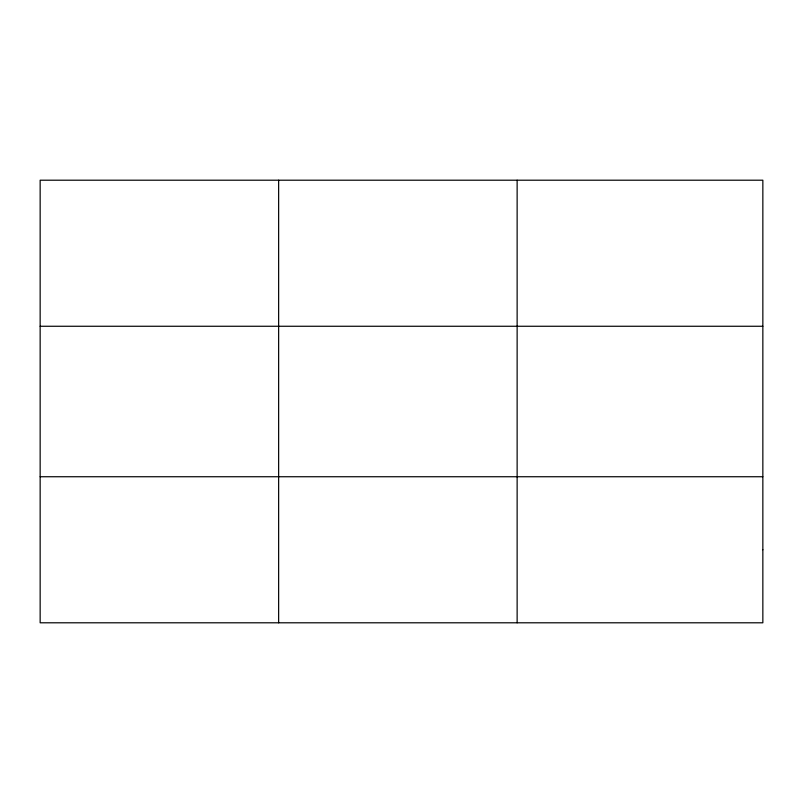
<?xml version="1.0" encoding="UTF-8"?>
<svg xmlns="http://www.w3.org/2000/svg" width="803" height="803" viewBox="0 0 803 803"><rect width="100%" height="100%" fill="white"/><g stroke="black" fill="none" stroke-linecap="round" stroke-linejoin="round"><path stroke-width="1.2" d="M278.641 180.203L278.641 622.797M517.132 180.203L517.132 622.797M40.15 326.259L762.85 326.259M40.15 476.741L762.85 476.741M762.85 549.764L762.85 622.797L40.15 622.797L40.15 180.203L762.85 180.203L762.85 549.764"/></g></svg>
